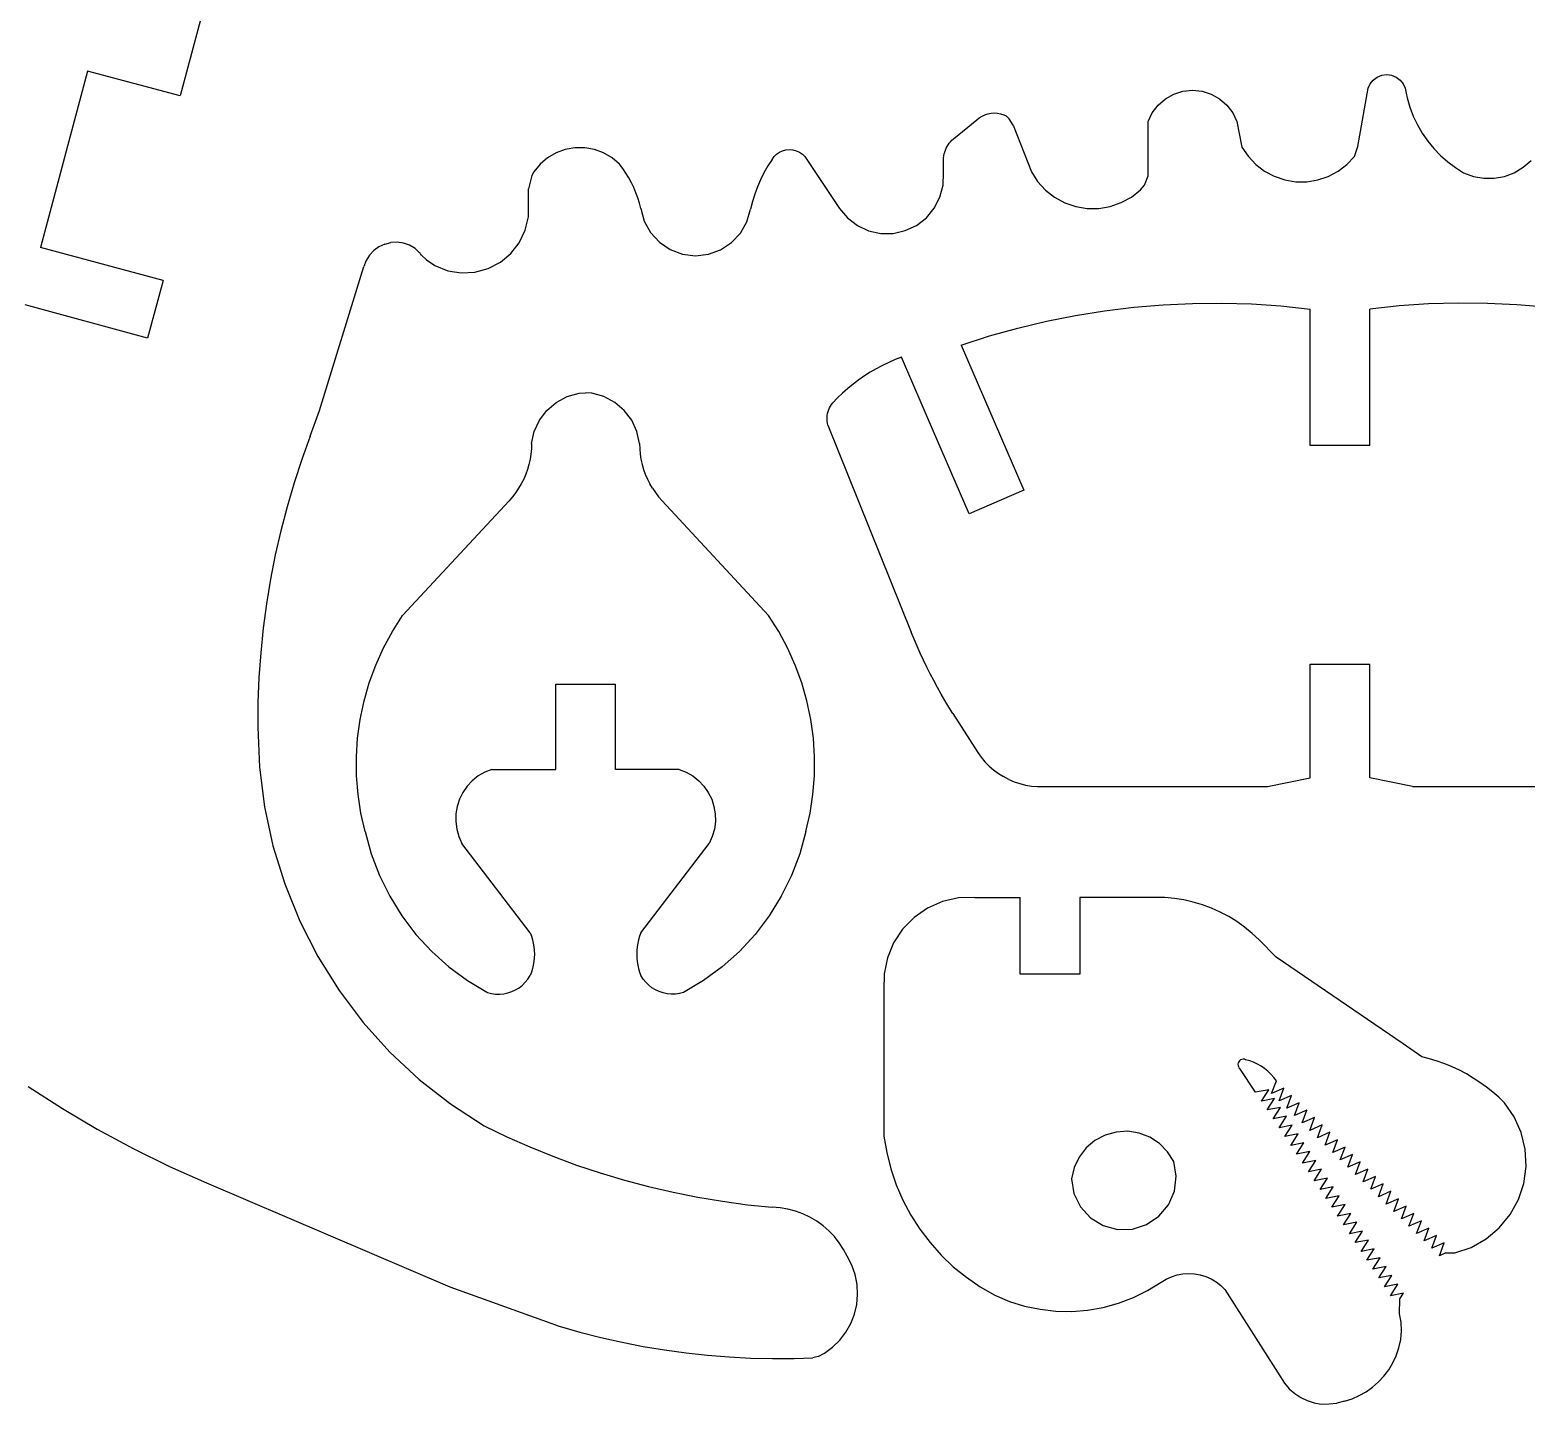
# Model space of a CAD drawing. Extents: x -177 to 177, y -98 to 98.
# Drawn here: x -21.1 to 44.7, y -49.3 to 11.2 of the extents above; entities that cross this region are included whole.
import ezdxf

# ---------------------------------------------------------------- set-up
doc = ezdxf.new("R2010")
doc.units = 0
doc.header["$MEASUREMENT"] = 0
doc.layers.get('0').update_dxf_attribs({"linetype": 'CONTINUOUS'})

msp = doc.modelspace()

# ---------------------------------------------------------------- linework, layer by layer
for p, q in [((-13.372, 12.417), (-14.487, 8.253)), ((-18.549, 9.341), (-20.627, 1.585)), ((-14.487, 8.253), (-18.549, 9.341)), ((37.324, 6.026), (37.778, 8.588)), ((37.778, 8.588), (37.868, 8.784)), ((37.868, 8.784), (38.004, 8.952)), ((38.004, 8.952), (38.178, 9.08)), ((38.178, 9.08), (38.379, 9.16)), ((38.379, 9.16), (38.593, 9.188)), ((38.593, 9.188), (38.808, 9.16)), ((38.808, 9.16), (39.008, 9.08)), ((39.008, 9.08), (39.182, 8.952)), ((39.182, 8.952), (39.319, 8.784)), ((39.319, 8.784), (39.409, 8.588)), ((39.409, 8.588), (39.446, 8.375)), ((28.539, 7.845), (28.858, 8.122)), ((28.858, 8.122), (29.227, 8.33)), ((29.227, 8.33), (29.63, 8.458)), ((29.63, 8.458), (30.051, 8.501)), ((30.051, 8.501), (30.472, 8.458)), ((30.472, 8.458), (30.875, 8.33)), ((30.875, 8.33), (31.244, 8.122)), ((31.244, 8.122), (31.563, 7.845)), ((39.446, 8.375), (39.49, 8.166)), ((39.49, 8.166), (39.609, 7.759)), ((20.563, 7.201), (20.673, 7.289)), ((20.673, 7.289), (20.792, 7.364)), ((20.792, 7.364), (20.92, 7.423)), ((20.92, 7.423), (21.054, 7.466)), ((21.054, 7.466), (21.192, 7.492)), ((21.192, 7.492), (21.332, 7.501)), ((21.332, 7.501), (21.473, 7.492)), ((21.473, 7.492), (21.611, 7.466)), ((21.611, 7.466), (21.745, 7.423)), ((21.745, 7.423), (21.854, 7.372)), ((21.854, 7.372), (21.983, 7.244)), ((22.161, 6.971), (21.983, 7.244)), ((28.101, 7.126), (28.283, 7.508)), ((28.283, 7.508), (28.539, 7.845)), ((31.563, 7.845), (31.819, 7.508)), ((31.819, 7.508), (32.001, 7.126)), ((39.609, 7.759), (39.761, 7.364)), ((39.761, 7.364), (39.943, 6.982)), ((19.536, 6.358), (20.563, 7.201)), ((22.161, 6.971), (22.963, 4.913)), ((28.101, 4.743), (28.101, 7.126)), ((32.001, 7.126), (32.226, 6.001)), ((39.943, 6.982), (40.156, 6.616)), ((40.156, 6.616), (40.398, 6.268)), ((2.885, 5.968), (2.46, 5.891)), ((3.317, 5.969), (2.885, 5.968)), ((3.742, 5.894), (3.317, 5.969)), ((19.181, 5.866), (19.215, 5.947)), ((19.215, 5.947), (19.255, 6.024)), ((19.255, 6.024), (19.301, 6.099)), ((19.301, 6.099), (19.353, 6.17)), ((19.353, 6.17), (19.409, 6.237)), ((19.409, 6.237), (19.47, 6.3)), ((19.47, 6.3), (19.536, 6.358)), ((32.226, 6.001), (32.498, 5.596)), ((37.176, 5.588), (37.324, 6.026)), ((40.398, 6.268), (40.667, 5.94)), ((40.667, 5.94), (40.961, 5.635)), ((1.683, 5.523), (1.355, 5.243)), ((2.055, 5.742), (1.683, 5.523)), ((2.46, 5.891), (2.055, 5.742)), ((4.148, 5.746), (3.742, 5.894)), ((4.521, 5.53), (4.148, 5.746)), ((4.851, 5.251), (4.521, 5.53)), ((11.557, 5.458), (11.371, 5.171)), ((11.557, 5.458), (11.646, 5.583)), ((11.755, 5.691), (11.646, 5.583)), ((11.755, 5.691), (11.882, 5.779)), ((11.882, 5.779), (12.021, 5.843)), ((12.021, 5.843), (12.169, 5.883)), ((12.169, 5.883), (12.322, 5.896)), ((12.322, 5.896), (12.475, 5.883)), ((12.475, 5.883), (12.624, 5.843)), ((12.624, 5.843), (12.763, 5.779)), ((12.763, 5.779), (12.889, 5.691)), ((12.889, 5.691), (12.999, 5.583)), ((12.999, 5.583), (13.088, 5.458)), ((13.088, 5.458), (14.523, 3.305)), ((19.101, 5.438), (19.104, 5.526)), ((19.101, 4.876), (19.101, 5.438)), ((19.104, 5.526), (19.114, 5.613)), ((19.114, 5.613), (19.13, 5.699)), ((19.13, 5.699), (19.152, 5.784)), ((19.152, 5.784), (19.181, 5.866)), ((32.498, 5.596), (32.832, 5.241)), ((36.841, 5.234), (37.176, 5.588)), ((40.961, 5.635), (41.278, 5.355)), ((41.278, 5.355), (41.618, 5.101)), ((44.596, 5.113), (44.941, 5.417)), ((0.992, 4.753), (0.846, 4.16)), ((1.08, 4.91), (0.992, 4.753)), ((1.355, 5.243), (1.08, 4.91)), ((4.995, 5.057), (4.851, 5.251)), ((5.129, 4.856), (4.995, 5.057)), ((5.254, 4.649), (5.129, 4.856)), ((5.369, 4.436), (5.254, 4.649)), ((11.201, 4.873), (11.048, 4.566)), ((11.371, 5.171), (11.201, 4.873)), ((19.081, 4.329), (19.101, 4.876)), ((22.963, 4.913), (23.239, 4.484)), ((27.939, 4.321), (28.101, 4.743)), ((32.832, 5.241), (33.219, 4.945)), ((33.219, 4.945), (33.649, 4.716)), ((33.649, 4.716), (34.111, 4.559)), ((35.56, 4.557), (36.022, 4.712)), ((36.022, 4.712), (36.453, 4.94)), ((36.453, 4.94), (36.841, 5.234)), ((41.618, 5.101), (41.976, 4.876)), ((41.976, 4.876), (42.406, 4.713)), ((42.406, 4.713), (42.859, 4.631)), ((42.859, 4.631), (43.319, 4.631)), ((43.319, 4.631), (43.771, 4.713)), ((43.771, 4.713), (44.202, 4.876)), ((44.202, 4.876), (44.596, 5.113)), ((0.846, 3.534), (0.846, 4.16)), ((5.473, 4.218), (5.369, 4.436)), ((5.567, 3.995), (5.473, 4.218)), ((5.651, 3.768), (5.567, 3.995)), ((10.911, 4.252), (10.793, 3.93)), ((11.048, 4.566), (10.911, 4.252)), ((18.943, 3.801), (19.081, 4.329)), ((23.239, 4.484), (23.583, 4.107)), ((23.583, 4.107), (23.985, 3.792)), ((27.361, 3.803), (27.76, 4.121)), ((27.76, 4.121), (27.939, 4.321)), ((34.111, 4.559), (34.591, 4.479)), ((34.591, 4.479), (35.079, 4.478)), ((35.079, 4.478), (35.56, 4.557)), ((0.837, 2.93), (0.846, 3.534)), ((5.723, 3.537), (5.651, 3.768)), ((5.785, 3.304), (5.723, 3.537)), ((5.785, 3.304), (5.936, 2.749)), ((10.693, 3.602), (10.61, 3.269)), ((10.793, 3.93), (10.693, 3.602)), ((14.523, 3.305), (14.874, 2.886)), ((18.344, 2.894), (18.694, 3.314)), ((18.694, 3.314), (18.943, 3.801)), ((23.985, 3.792), (24.433, 3.548)), ((24.433, 3.548), (24.916, 3.382)), ((24.916, 3.382), (25.419, 3.299)), ((25.419, 3.299), (25.929, 3.301)), ((25.929, 3.301), (26.432, 3.388)), ((26.432, 3.388), (26.914, 3.557)), ((26.914, 3.557), (27.361, 3.803)), ((0.699, 2.342), (0.837, 2.93)), ((5.936, 2.749), (6.213, 2.246)), ((10.167, 2.218), (10.451, 2.717)), ((10.451, 2.717), (10.61, 3.269)), ((14.874, 2.886), (15.308, 2.553)), ((17.912, 2.559), (18.344, 2.894)), ((0.439, 1.797), (0.699, 2.342)), ((6.213, 2.246), (6.6, 1.821)), ((9.774, 1.799), (10.167, 2.218)), ((15.308, 2.553), (15.804, 2.322)), ((15.804, 2.322), (16.338, 2.205)), ((16.338, 2.205), (16.884, 2.206)), ((16.884, 2.206), (17.418, 2.326)), ((17.418, 2.326), (17.912, 2.559)), ((-15.227, 0.138), (-20.627, 1.585)), ((-5.963, 1.456), (-6.153, 1.251)), ((-5.736, 1.621), (-5.963, 1.456)), ((-5.482, 1.738), (-5.736, 1.621)), ((-5.482, 1.738), (-5.21, 1.804)), ((-4.931, 1.817), (-5.21, 1.804)), ((-4.654, 1.775), (-4.931, 1.817)), ((-4.39, 1.681), (-4.654, 1.775)), ((-4.15, 1.537), (-4.39, 1.681)), ((-3.961, 1.367), (-4.15, 1.537)), ((-3.944, 1.348), (-3.961, 1.367)), ((-3.926, 1.329), (-3.944, 1.348)), ((-3.911, 1.313), (-3.926, 1.329)), ((-0.395, 0.933), (0.068, 1.32)), ((0.068, 1.32), (0.439, 1.797)), ((6.6, 1.821), (7.075, 1.498)), ((7.075, 1.498), (7.613, 1.296)), ((8.754, 1.287), (9.294, 1.483)), ((9.294, 1.483), (9.774, 1.799)), ((-8.349, -5.587), (-6.399, 0.751)), ((-6.301, 1.013), (-6.399, 0.751)), ((-6.153, 1.251), (-6.301, 1.013)), ((-3.861, 1.248), (-3.911, 1.313)), ((-3.861, 1.248), (-3.645, 1.039)), ((-3.645, 1.039), (-3.274, 0.787)), ((-3.274, 0.787), (-2.713, 0.564)), ((-0.931, 0.654), (-0.395, 0.933)), ((7.613, 1.296), (8.183, 1.224)), ((8.183, 1.224), (8.754, 1.287)), ((-15.227, 0.138), (-15.913, -2.396)), ((-2.713, 0.564), (-2.117, 0.465)), ((-2.117, 0.465), (-1.514, 0.495)), ((-1.514, 0.495), (-0.931, 0.654)), ((-15.913, -2.396), (-21.303, -0.935)), ((24.897, -1.403), (26.177, -1.197)), ((26.177, -1.197), (27.464, -1.04)), ((27.464, -1.04), (28.756, -0.931)), ((28.756, -0.931), (30.051, -0.872)), ((30.051, -0.872), (31.347, -0.861)), ((31.347, -0.861), (32.643, -0.9)), ((32.643, -0.9), (33.937, -0.988)), ((33.937, -0.988), (35.226, -1.124)), ((35.226, -7.124), (35.226, -1.124)), ((39.14, -0.988), (37.851, -1.124)), ((37.851, -7.124), (37.851, -1.124)), ((40.434, -0.9), (39.14, -0.988)), ((41.73, -0.861), (40.434, -0.9)), ((43.026, -0.872), (41.73, -0.861)), ((44.321, -0.931), (43.026, -0.872)), ((45.613, -1.04), (44.321, -0.931)), ((21.116, -2.308), (22.365, -1.959)), ((22.365, -1.959), (23.626, -1.657)), ((23.626, -1.657), (24.897, -1.403)), ((19.882, -2.705), (21.116, -2.308)), ((17.252, -3.235), (16.967, -3.346)), ((18.613, -6.412), (17.252, -3.235)), ((19.882, -2.705), (22.636, -9.084)), ((15.879, -3.901), (15.621, -4.066)), ((16.143, -3.747), (15.879, -3.901)), ((16.412, -3.603), (16.143, -3.747)), ((16.687, -3.469), (16.412, -3.603)), ((16.967, -3.346), (16.687, -3.469)), ((15.126, -4.424), (14.889, -4.617)), ((15.37, -4.24), (15.126, -4.424)), ((15.621, -4.066), (15.37, -4.24)), ((1.649, -5.581), (2.063, -5.227)), ((2.063, -5.227), (2.544, -4.969)), ((2.544, -4.969), (3.068, -4.821)), ((3.068, -4.821), (3.351, -4.804)), ((3.633, -4.821), (3.351, -4.804)), ((4.158, -4.969), (3.633, -4.821)), ((4.638, -5.227), (4.158, -4.969)), ((5.053, -5.581), (4.638, -5.227)), ((14.173, -5.318), (14.226, -5.249)), ((14.439, -5.03), (14.226, -5.249)), ((14.66, -4.819), (14.439, -5.03)), ((14.889, -4.617), (14.66, -4.819)), ((-8.762, -6.712), (-8.349, -5.587)), ((1.32, -6.015), (1.649, -5.581)), ((5.382, -6.015), (5.053, -5.581)), ((13.976, -5.884), (13.984, -5.798)), ((13.976, -5.971), (13.976, -5.884)), ((13.984, -5.798), (13.999, -5.712)), ((13.999, -5.712), (14.02, -5.628)), ((14.02, -5.628), (14.049, -5.546)), ((14.049, -5.546), (14.084, -5.467)), ((14.084, -5.467), (14.125, -5.39)), ((14.125, -5.39), (14.173, -5.318)), ((0.974, -7.042), (1.091, -6.51)), ((1.091, -6.51), (1.32, -6.015)), ((5.611, -6.51), (5.382, -6.015)), ((5.728, -7.042), (5.611, -6.51)), ((13.982, -6.057), (13.976, -5.971)), ((13.996, -6.143), (13.982, -6.057)), ((14.016, -6.227), (13.996, -6.143)), ((14.016, -6.227), (17.676, -15.337)), ((20.226, -10.124), (18.613, -6.412)), ((-8.762, -6.712), (-9.133, -7.737)), ((0.974, -7.042), (0.968, -7.272)), ((5.728, -7.042), (5.734, -7.272)), ((37.851, -7.124), (35.226, -7.124)), ((-9.133, -7.737), (-9.472, -8.773)), ((0.912, -7.729), (0.862, -7.954)), ((0.947, -7.502), (0.912, -7.729)), ((0.968, -7.272), (0.947, -7.502)), ((5.734, -7.272), (5.755, -7.502)), ((5.755, -7.502), (5.79, -7.729)), ((5.79, -7.729), (5.839, -7.954)), ((0.721, -8.392), (0.63, -8.603)), ((0.799, -8.175), (0.721, -8.392)), ((0.862, -7.954), (0.799, -8.175)), ((5.839, -7.954), (5.903, -8.175)), ((5.903, -8.175), (5.981, -8.392)), ((5.981, -8.392), (6.072, -8.603)), ((-9.472, -8.773), (-9.78, -9.819)), ((0.28, -9.197), (0.138, -9.379)), ((0.409, -9.007), (0.28, -9.197)), ((0.526, -8.809), (0.409, -9.007)), ((0.63, -8.603), (0.526, -8.809)), ((6.072, -8.603), (6.176, -8.809)), ((6.293, -9.007), (6.176, -8.809)), ((6.293, -9.007), (6.422, -9.197)), ((6.422, -9.197), (6.564, -9.379)), ((22.636, -9.084), (20.226, -10.124)), ((-9.78, -9.819), (-10.055, -10.874)), ((-4.702, -14.6), (-0.014, -9.551)), ((0.138, -9.379), (-0.014, -9.551)), ((6.564, -9.379), (6.716, -9.551)), ((11.404, -14.6), (6.716, -9.551)), ((-10.055, -10.874), (-10.297, -11.937)), ((-10.297, -11.937), (-10.507, -13.007)), ((-10.507, -13.007), (-10.684, -14.083)), ((-10.684, -14.083), (-10.827, -15.164)), ((-5.146, -15.3), (-4.702, -14.6)), ((11.848, -15.3), (11.404, -14.6)), ((-10.827, -15.164), (-10.937, -16.249)), ((-5.539, -16.03), (-5.146, -15.3)), ((12.24, -16.03), (11.848, -15.3)), ((17.803, -15.648), (17.676, -15.337)), ((17.935, -15.956), (17.803, -15.648)), ((-10.937, -16.249), (-11.014, -17.336)), ((-5.878, -16.786), (-5.539, -16.03)), ((12.58, -16.786), (12.24, -16.03)), ((18.072, -16.263), (17.935, -15.956)), ((18.214, -16.568), (18.072, -16.263)), ((-6.162, -17.564), (-5.878, -16.786)), ((12.864, -17.564), (12.58, -16.786)), ((18.36, -16.87), (18.214, -16.568)), ((18.511, -17.17), (18.36, -16.87)), ((35.226, -16.741), (37.851, -16.741)), ((35.226, -21.749), (35.226, -16.741)), ((37.851, -21.749), (37.851, -16.741)), ((-11.014, -17.336), (-11.057, -18.426)), ((-6.39, -18.36), (-6.162, -17.564)), ((2.038, -21.374), (2.038, -17.624)), ((2.038, -17.624), (4.663, -17.624)), ((4.663, -21.374), (4.663, -17.624)), ((13.092, -18.36), (12.864, -17.564)), ((18.667, -17.468), (18.511, -17.17)), ((18.827, -17.763), (18.667, -17.468)), ((18.992, -18.056), (18.827, -17.763)), ((-11.057, -18.426), (-11.066, -19.516)), ((-6.561, -19.171), (-6.39, -18.36)), ((13.263, -19.171), (13.092, -18.36)), ((19.161, -18.346), (18.992, -18.056)), ((19.335, -18.633), (19.161, -18.346)), ((19.513, -18.918), (19.335, -18.633)), ((19.513, -18.918), (20.601, -20.624)), ((-11.066, -19.516), (-10.995, -21.272)), ((-6.673, -19.992), (-6.561, -19.171)), ((13.375, -19.992), (13.263, -19.171)), ((-6.726, -20.819), (-6.673, -19.992)), ((13.428, -20.819), (13.375, -19.992)), ((-6.72, -21.648), (-6.726, -20.819)), ((13.422, -21.648), (13.428, -20.819)), ((20.601, -20.624), (20.753, -20.837)), ((20.753, -20.837), (20.921, -21.038)), ((20.921, -21.038), (21.104, -21.224)), ((-10.995, -21.272), (-10.773, -23.016)), ((-6.654, -22.474), (-6.72, -21.648)), ((-1.366, -21.661), (-1.629, -21.867)), ((-1.076, -21.495), (-1.366, -21.661)), ((-0.765, -21.373), (-1.076, -21.495)), ((-0.765, -21.373), (2.038, -21.374)), ((7.467, -21.373), (4.663, -21.374)), ((7.467, -21.373), (7.778, -21.495)), ((7.778, -21.495), (8.068, -21.661)), ((8.068, -21.661), (8.331, -21.867)), ((13.356, -22.474), (13.422, -21.648)), ((21.104, -21.224), (21.301, -21.396)), ((21.301, -21.396), (21.511, -21.551)), ((21.511, -21.551), (21.733, -21.69)), ((21.965, -21.811), (21.733, -21.69)), ((-1.858, -22.111), (-2.049, -22.385)), ((-1.629, -21.867), (-1.858, -22.111)), ((8.331, -21.867), (8.56, -22.111)), ((8.56, -22.111), (8.751, -22.385)), ((21.965, -21.811), (22.206, -21.913)), ((22.206, -21.913), (22.454, -21.996)), ((22.454, -21.996), (22.708, -22.059)), ((22.708, -22.059), (22.965, -22.102)), ((22.965, -22.102), (23.226, -22.124)), ((23.226, -22.124), (33.351, -22.124)), ((33.351, -22.124), (35.226, -21.749)), ((39.726, -22.124), (37.851, -21.749)), ((39.726, -22.124), (49.851, -22.124)), ((-10.773, -23.016), (-10.4, -24.733)), ((-6.53, -23.293), (-6.654, -22.474)), ((-2.301, -23.003), (-2.355, -23.333)), ((-2.198, -22.685), (-2.301, -23.003)), ((-2.049, -22.385), (-2.198, -22.685)), ((8.751, -22.385), (8.9, -22.685)), ((8.9, -22.685), (9.002, -23.003)), ((9.002, -23.003), (9.057, -23.333)), ((13.232, -23.293), (13.356, -22.474)), ((-6.347, -24.101), (-6.53, -23.293)), ((-2.355, -23.333), (-2.361, -23.667)), ((-2.361, -23.667), (-2.317, -23.998)), ((9.063, -23.667), (9.019, -23.998)), ((9.057, -23.333), (9.063, -23.667)), ((13.049, -24.101), (13.232, -23.293)), ((-6.347, -24.101), (-6.076, -25.084)), ((-2.317, -23.998), (-2.225, -24.32)), ((-2.225, -24.32), (-2.087, -24.624)), ((8.927, -24.32), (8.788, -24.624)), ((9.019, -23.998), (8.927, -24.32)), ((13.049, -24.101), (12.778, -25.084)), ((-10.4, -24.733), (-9.881, -26.412)), ((0.913, -28.562), (-2.087, -24.624)), ((5.788, -28.562), (8.788, -24.624)), ((-6.076, -25.084), (-5.713, -26.037)), ((12.778, -25.084), (12.415, -26.037)), ((-5.713, -26.037), (-5.261, -26.95)), ((12.415, -26.037), (11.963, -26.95)), ((-9.881, -26.412), (-9.218, -28.04)), ((-5.261, -26.95), (-4.724, -27.817)), ((11.963, -26.95), (11.426, -27.817)), ((18.394, -27.472), (17.803, -27.881)), ((19.053, -27.182), (18.394, -27.472)), ((19.754, -27.023), (19.053, -27.182)), ((20.473, -26.999), (19.754, -27.023)), ((20.473, -26.999), (22.476, -26.999)), ((22.476, -30.374), (22.476, -26.999)), ((28.413, -26.999), (25.101, -26.999)), ((25.101, -26.999), (25.101, -30.374)), ((28.836, -27.008), (28.413, -26.999)), ((29.256, -27.045), (28.836, -27.008)), ((29.674, -27.11), (29.256, -27.045)), ((30.085, -27.204), (29.674, -27.11)), ((30.49, -27.324), (30.085, -27.204)), ((30.886, -27.471), (30.49, -27.324)), ((31.271, -27.645), (30.886, -27.471)), ((-9.218, -28.04), (-8.418, -29.605)), ((-4.724, -27.817), (-4.107, -28.629)), ((11.426, -27.817), (10.809, -28.629)), ((17.803, -27.881), (17.3, -28.395)), ((31.643, -27.844), (31.271, -27.645)), ((32.002, -28.067), (31.643, -27.844)), ((32.344, -28.314), (32.002, -28.067)), ((-4.107, -28.629), (-3.416, -29.378)), ((0.913, -28.562), (0.97, -28.712)), ((0.97, -28.712), (1.017, -28.865)), ((1.017, -28.865), (1.054, -29.021)), ((5.685, -28.865), (5.648, -29.021)), ((5.732, -28.712), (5.685, -28.865)), ((5.788, -28.562), (5.732, -28.712)), ((10.809, -28.629), (10.118, -29.378)), ((17.3, -28.395), (16.903, -28.995)), ((32.67, -28.584), (32.344, -28.314)), ((32.976, -28.874), (32.67, -28.584)), ((33.726, -29.624), (32.976, -28.874)), ((-8.418, -29.605), (-7.484, -31.094)), ((-3.416, -29.378), (-2.657, -30.058)), ((1.054, -29.021), (1.08, -29.179)), ((1.08, -29.179), (1.096, -29.339)), ((1.096, -29.339), (1.101, -29.499)), ((1.101, -29.499), (1.096, -29.659)), ((5.606, -29.339), (5.601, -29.499)), ((5.601, -29.499), (5.606, -29.659)), ((5.622, -29.179), (5.606, -29.339)), ((5.648, -29.021), (5.622, -29.179)), ((10.118, -29.378), (9.359, -30.058)), ((16.903, -28.995), (16.628, -29.66)), ((-2.657, -30.058), (-1.836, -30.663)), ((1.017, -30.133), (0.97, -30.287)), ((1.054, -29.977), (1.017, -30.133)), ((1.08, -29.819), (1.054, -29.977)), ((1.096, -29.659), (1.08, -29.819)), ((5.606, -29.659), (5.622, -29.819)), ((5.622, -29.819), (5.648, -29.977)), ((5.648, -29.977), (5.685, -30.133)), ((5.685, -30.133), (5.732, -30.287)), ((9.359, -30.058), (8.538, -30.663)), ((16.628, -29.66), (16.484, -30.364)), ((39.313, -33.449), (33.726, -29.624)), ((-1.836, -30.663), (-0.962, -31.187)), ((0.43, -30.974), (0.573, -30.861)), ((0.573, -30.861), (0.702, -30.733)), ((0.702, -30.733), (0.816, -30.591)), ((0.816, -30.591), (0.913, -30.437)), ((0.97, -30.287), (0.913, -30.437)), ((5.732, -30.287), (5.788, -30.437)), ((5.885, -30.591), (5.788, -30.437)), ((5.999, -30.733), (5.885, -30.591)), ((6.129, -30.861), (5.999, -30.733)), ((6.272, -30.974), (6.129, -30.861)), ((8.538, -30.663), (7.663, -31.187)), ((16.484, -30.364), (16.476, -31.083)), ((25.101, -30.374), (22.476, -30.374)), ((-7.484, -31.094), (-6.426, -32.497)), ((-0.962, -31.187), (-0.785, -31.231)), ((-0.785, -31.231), (-0.604, -31.256)), ((-0.604, -31.256), (-0.422, -31.259)), ((-0.422, -31.259), (-0.241, -31.242)), ((-0.241, -31.242), (-0.063, -31.204)), ((-0.063, -31.204), (0.11, -31.146)), ((0.11, -31.146), (0.275, -31.069)), ((0.275, -31.069), (0.43, -30.974)), ((6.427, -31.069), (6.272, -30.974)), ((6.592, -31.146), (6.427, -31.069)), ((6.765, -31.204), (6.592, -31.146)), ((6.943, -31.242), (6.765, -31.204)), ((7.124, -31.259), (6.943, -31.242)), ((7.306, -31.256), (7.124, -31.259)), ((7.487, -31.231), (7.306, -31.256)), ((7.663, -31.187), (7.487, -31.231)), ((16.476, -31.083), (16.476, -37.499)), ((-6.426, -32.497), (-5.25, -33.804)), ((40.138, -34.012), (39.313, -33.449)), ((-5.25, -33.804), (-3.966, -35.004)), ((32.124, -34.183), (32.088, -34.227)), ((32.169, -34.149), (32.124, -34.183)), ((32.221, -34.128), (32.169, -34.149)), ((32.277, -34.119), (32.221, -34.128)), ((32.333, -34.123), (32.277, -34.119)), ((32.387, -34.141), (32.333, -34.123)), ((32.566, -34.191), (32.387, -34.141)), ((32.74, -34.256), (32.566, -34.191)), ((40.479, -34.099), (40.138, -34.012)), ((40.815, -34.203), (40.479, -34.099)), ((41.145, -34.322), (40.815, -34.203)), ((32.063, -34.277), (32.052, -34.332)), ((32.052, -34.332), (32.053, -34.389)), ((32.053, -34.389), (32.068, -34.443)), ((32.088, -34.227), (32.063, -34.277)), ((32.068, -34.443), (32.095, -34.492)), ((32.095, -34.492), (32.134, -34.534)), ((32.824, -35.574), (32.134, -34.534)), ((32.909, -34.334), (32.74, -34.256)), ((33.071, -34.426), (32.909, -34.334)), ((33.224, -34.531), (33.071, -34.426)), ((33.369, -34.649), (33.224, -34.531)), ((33.503, -34.777), (33.369, -34.649)), ((33.627, -34.916), (33.503, -34.777)), ((41.47, -34.456), (41.145, -34.322)), ((41.789, -34.605), (41.47, -34.456)), ((42.099, -34.769), (41.789, -34.605)), ((42.403, -34.947), (42.099, -34.769)), ((-21.164, -35.325), (-19.663, -36.292)), ((-3.966, -35.004), (-2.583, -36.088)), ((33.405, -35.459), (32.824, -35.574)), ((33.082, -35.963), (33.405, -35.459)), ((33.531, -35.626), (33.739, -35.065)), ((34.074, -35.389), (33.531, -35.626)), ((33.739, -35.065), (33.627, -34.916)), ((33.867, -35.95), (34.074, -35.389)), ((42.697, -35.139), (42.403, -34.947)), ((42.982, -35.344), (42.697, -35.139)), ((43.257, -35.563), (42.982, -35.344)), ((-2.583, -36.088), (-1.112, -37.049)), ((33.663, -35.848), (33.082, -35.963)), ((33.34, -36.352), (33.663, -35.848)), ((34.41, -35.713), (33.867, -35.95)), ((34.203, -36.275), (34.41, -35.713)), ((34.746, -36.038), (34.203, -36.275)), ((34.538, -36.599), (34.746, -36.038)), ((43.522, -35.794), (43.257, -35.563)), ((43.776, -36.037), (43.522, -35.794)), ((44.203, -36.658), (43.776, -36.037)), ((-19.663, -36.292), (-18.125, -37.2)), ((33.921, -36.237), (33.34, -36.352)), ((33.598, -36.741), (33.921, -36.237)), ((34.179, -36.626), (33.598, -36.741)), ((33.856, -37.13), (34.179, -36.626)), ((35.081, -36.362), (34.538, -36.599)), ((34.874, -36.923), (35.081, -36.362)), ((35.417, -36.686), (34.874, -36.923)), ((35.21, -37.248), (35.417, -36.686)), ((44.509, -37.347), (44.203, -36.658)), ((-18.125, -37.2), (-16.553, -38.048)), ((-1.112, -37.049), (-0.116, -37.528)), ((16.476, -37.499), (16.601, -38.227)), ((26.207, -37.457), (25.759, -37.694)), ((26.696, -37.321), (26.207, -37.457)), ((27.203, -37.291), (26.696, -37.321)), ((27.704, -37.37), (27.203, -37.291)), ((28.177, -37.553), (27.704, -37.37)), ((34.437, -37.015), (33.856, -37.13)), ((34.114, -37.519), (34.437, -37.015)), ((34.695, -37.404), (34.114, -37.519)), ((34.372, -37.907), (34.695, -37.404)), ((35.753, -37.01), (35.21, -37.248)), ((35.545, -37.572), (35.753, -37.01)), ((36.088, -37.335), (35.545, -37.572)), ((35.881, -37.896), (36.088, -37.335)), ((44.684, -38.08), (44.509, -37.347)), ((-16.553, -38.048), (-14.949, -38.834)), ((-0.116, -37.528), (0.894, -37.974)), ((0.894, -37.974), (1.918, -38.389)), ((25.37, -38.021), (25.06, -38.422)), ((25.759, -37.694), (25.37, -38.021)), ((28.601, -37.832), (28.177, -37.553)), ((28.956, -38.195), (28.601, -37.832)), ((34.953, -37.793), (34.372, -37.907)), ((34.63, -38.296), (34.953, -37.793)), ((36.424, -37.659), (35.881, -37.896)), ((36.217, -38.22), (36.424, -37.659)), ((36.76, -37.983), (36.217, -38.22)), ((36.552, -38.545), (36.76, -37.983)), ((44.722, -38.833), (44.684, -38.08)), ((1.918, -38.389), (2.954, -38.772)), ((2.954, -38.772), (4.001, -39.122)), ((16.601, -38.227), (16.783, -38.943)), ((25.06, -38.422), (24.842, -38.88)), ((29.226, -38.624), (28.956, -38.195)), ((29.332, -39.27), (29.226, -38.624)), ((35.211, -38.182), (34.63, -38.296)), ((34.888, -38.685), (35.211, -38.182)), ((35.469, -38.571), (34.888, -38.685)), ((35.146, -39.074), (35.469, -38.571)), ((37.095, -38.308), (36.552, -38.545)), ((36.888, -38.869), (37.095, -38.308)), ((37.431, -38.632), (36.888, -38.869)), ((37.224, -39.193), (37.431, -38.632)), ((-14.949, -38.834), (-13.316, -39.557)), ((4.001, -39.122), (5.059, -39.439)), ((5.059, -39.439), (6.127, -39.722)), ((16.783, -38.943), (17.021, -39.642)), ((24.842, -38.88), (24.726, -39.374)), ((24.726, -39.374), (24.835, -40.02)), ((29.252, -39.92), (29.332, -39.27)), ((35.727, -38.96), (35.146, -39.074)), ((35.404, -39.463), (35.727, -38.96)), ((35.985, -39.349), (35.404, -39.463)), ((35.662, -39.852), (35.985, -39.349)), ((37.767, -38.956), (37.224, -39.193)), ((37.559, -39.518), (37.767, -38.956)), ((38.103, -39.28), (37.559, -39.518)), ((37.895, -39.842), (38.103, -39.28)), ((44.62, -39.58), (44.722, -38.833)), ((-13.316, -39.557), (-2.612, -44.137)), ((6.127, -39.722), (7.202, -39.972)), ((7.202, -39.972), (8.285, -40.188)), ((17.021, -39.642), (17.315, -40.32)), ((24.835, -40.02), (25.122, -40.608)), ((28.992, -40.521), (29.252, -39.92)), ((36.243, -39.738), (35.662, -39.852)), ((35.92, -40.241), (36.243, -39.738)), ((36.501, -40.127), (35.92, -40.241)), ((36.178, -40.63), (36.501, -40.127)), ((38.438, -39.605), (37.895, -39.842)), ((38.231, -40.166), (38.438, -39.605)), ((38.774, -39.929), (38.231, -40.166)), ((38.566, -40.49), (38.774, -39.929)), ((44.384, -40.295), (44.62, -39.58)), ((8.285, -40.188), (9.375, -40.37)), ((9.375, -40.37), (10.469, -40.518)), ((10.469, -40.518), (11.568, -40.632)), ((11.912, -40.657), (11.568, -40.632)), ((12.253, -40.714), (11.912, -40.657)), ((12.586, -40.802), (12.253, -40.714)), ((12.911, -40.921), (12.586, -40.802)), ((17.315, -40.32), (17.662, -40.972)), ((25.122, -40.608), (25.562, -41.093)), ((28.574, -41.025), (28.992, -40.521)), ((36.759, -40.516), (36.178, -40.63)), ((36.436, -41.019), (36.759, -40.516)), ((39.11, -40.253), (38.566, -40.49)), ((38.902, -40.815), (39.11, -40.253)), ((39.445, -40.578), (38.902, -40.815)), ((39.238, -41.139), (39.445, -40.578)), ((44.021, -40.956), (44.384, -40.295)), ((13.223, -41.068), (12.911, -40.921)), ((13.52, -41.244), (13.223, -41.068)), ((13.8, -41.446), (13.52, -41.244)), ((14.06, -41.672), (13.8, -41.446)), ((17.662, -40.972), (18.059, -41.594)), ((25.562, -41.093), (26.121, -41.433)), ((26.121, -41.433), (26.753, -41.603)), ((27.407, -41.589), (28.031, -41.39)), ((28.031, -41.39), (28.574, -41.025)), ((37.017, -40.904), (36.436, -41.019)), ((36.694, -41.408), (37.017, -40.904)), ((37.275, -41.293), (36.694, -41.408)), ((36.952, -41.797), (37.275, -41.293)), ((39.781, -40.902), (39.238, -41.139)), ((39.573, -41.463), (39.781, -40.902)), ((40.117, -41.226), (39.573, -41.463)), ((39.909, -41.787), (40.117, -41.226)), ((43.543, -41.538), (44.021, -40.956)), ((14.299, -41.922), (14.06, -41.672)), ((14.513, -42.193), (14.299, -41.922)), ((18.059, -41.594), (18.505, -42.183)), ((26.753, -41.603), (27.407, -41.589)), ((37.533, -41.682), (36.952, -41.797)), ((37.21, -42.186), (37.533, -41.682)), ((37.791, -42.071), (37.21, -42.186)), ((37.468, -42.575), (37.791, -42.071)), ((40.452, -41.55), (39.909, -41.787)), ((40.245, -42.112), (40.452, -41.55)), ((40.788, -41.875), (40.245, -42.112)), ((40.58, -42.436), (40.788, -41.875)), ((42.31, -42.395), (42.966, -42.023)), ((42.966, -42.023), (43.543, -41.538)), ((14.702, -42.482), (14.513, -42.193)), ((14.863, -42.787), (14.702, -42.482)), ((18.505, -42.183), (18.997, -42.734)), ((18.997, -42.734), (19.53, -43.245)), ((38.049, -42.46), (37.468, -42.575)), ((37.726, -42.964), (38.049, -42.46)), ((41.124, -42.199), (40.58, -42.436)), ((40.916, -42.76), (41.124, -42.199)), ((41.188, -42.642), (40.916, -42.76)), ((41.188, -42.642), (41.582, -42.641)), ((41.582, -42.641), (41.597, -42.639)), ((41.597, -42.639), (42.31, -42.395)), ((15.065, -43.178), (14.863, -42.787)), ((15.21, -43.593), (15.065, -43.178)), ((19.53, -43.245), (20.103, -43.711)), ((38.307, -42.849), (37.726, -42.964)), ((37.984, -43.353), (38.307, -42.849)), ((38.565, -43.238), (37.984, -43.353)), ((38.242, -43.742), (38.565, -43.238)), ((15.294, -44.025), (15.21, -43.593)), ((15.317, -44.465), (15.294, -44.025)), ((20.103, -43.711), (20.711, -44.13)), ((28.076, -44.289), (28.67, -43.922)), ((28.67, -43.922), (28.89, -43.789)), ((28.89, -43.789), (29.124, -43.684)), ((29.124, -43.684), (29.369, -43.607)), ((29.369, -43.607), (29.622, -43.561)), ((29.622, -43.561), (29.878, -43.544)), ((29.878, -43.544), (30.134, -43.559)), ((30.134, -43.559), (30.387, -43.604)), ((30.387, -43.604), (30.633, -43.679)), ((30.633, -43.679), (30.868, -43.782)), ((30.868, -43.782), (31.089, -43.913)), ((31.089, -43.913), (31.292, -44.07)), ((31.292, -44.07), (31.476, -44.249)), ((38.823, -43.627), (38.242, -43.742)), ((38.5, -44.131), (38.823, -43.627)), ((39.081, -44.016), (38.5, -44.131)), ((38.758, -44.52), (39.081, -44.016)), ((-2.612, -44.137), (2.188, -45.862)), ((15.278, -44.903), (15.317, -44.465)), ((20.711, -44.13), (21.351, -44.499)), ((21.351, -44.499), (21.995, -44.769)), ((26.797, -44.848), (27.449, -44.599)), ((27.449, -44.599), (28.076, -44.289)), ((31.476, -44.249), (34.101, -48.374)), ((39.339, -44.405), (38.758, -44.52)), ((39.16, -45.322), (39.177, -44.657)), ((39.177, -44.657), (39.339, -44.405)), ((15.017, -45.741), (15.177, -45.331)), ((15.177, -45.331), (15.278, -44.903)), ((21.995, -44.769), (22.662, -44.977)), ((22.662, -44.977), (23.346, -45.12)), ((23.346, -45.12), (24.04, -45.198)), ((24.04, -45.198), (24.739, -45.209)), ((24.739, -45.209), (25.435, -45.154)), ((25.435, -45.154), (26.123, -45.034)), ((26.123, -45.034), (26.797, -44.848)), ((39.223, -45.692), (39.16, -45.322)), ((2.188, -45.862), (3.104, -46.123)), ((14.801, -46.124), (15.017, -45.741)), ((39.21, -46.442), (39.24, -46.068)), ((39.24, -46.068), (39.223, -45.692)), ((3.104, -46.123), (4.027, -46.359)), ((4.027, -46.359), (4.956, -46.568)), ((4.956, -46.568), (5.89, -46.751)), ((14.219, -46.781), (14.533, -46.473)), ((14.533, -46.473), (14.801, -46.124)), ((39.133, -46.811), (39.21, -46.442)), ((5.89, -46.751), (6.83, -46.907)), ((6.83, -46.907), (7.773, -47.037)), ((7.773, -47.037), (8.72, -47.14)), ((8.72, -47.14), (9.669, -47.216)), ((9.669, -47.216), (10.62, -47.264)), ((10.62, -47.264), (11.572, -47.286)), ((11.572, -47.286), (12.524, -47.281)), ((12.524, -47.281), (13.346, -47.254)), ((13.59, -47.188), (13.346, -47.254)), ((13.59, -47.188), (13.864, -47.042)), ((13.864, -47.042), (14.219, -46.781)), ((38.861, -47.48), (39.01, -47.166)), ((39.01, -47.166), (39.133, -46.811)), ((38.471, -48.055), (38.68, -47.777)), ((38.68, -47.777), (38.861, -47.48)), ((34.101, -48.374), (34.308, -48.613)), ((34.308, -48.613), (34.546, -48.822)), ((37.69, -48.743), (37.973, -48.54)), ((37.973, -48.54), (38.234, -48.31)), ((38.234, -48.31), (38.471, -48.055)), ((34.546, -48.822), (34.81, -48.997)), ((34.81, -48.997), (35.095, -49.134)), ((35.095, -49.134), (35.396, -49.232)), ((35.396, -49.232), (35.708, -49.288)), ((35.708, -49.288), (36.056, -49.282)), ((36.056, -49.282), (36.401, -49.242)), ((36.741, -49.167), (36.401, -49.242)), ((36.741, -49.167), (37.071, -49.058)), ((37.071, -49.058), (37.389, -48.916)), ((37.389, -48.916), (37.69, -48.743))]:
    msp.add_line(p, q)

doc.saveas('drawing.dxf')
